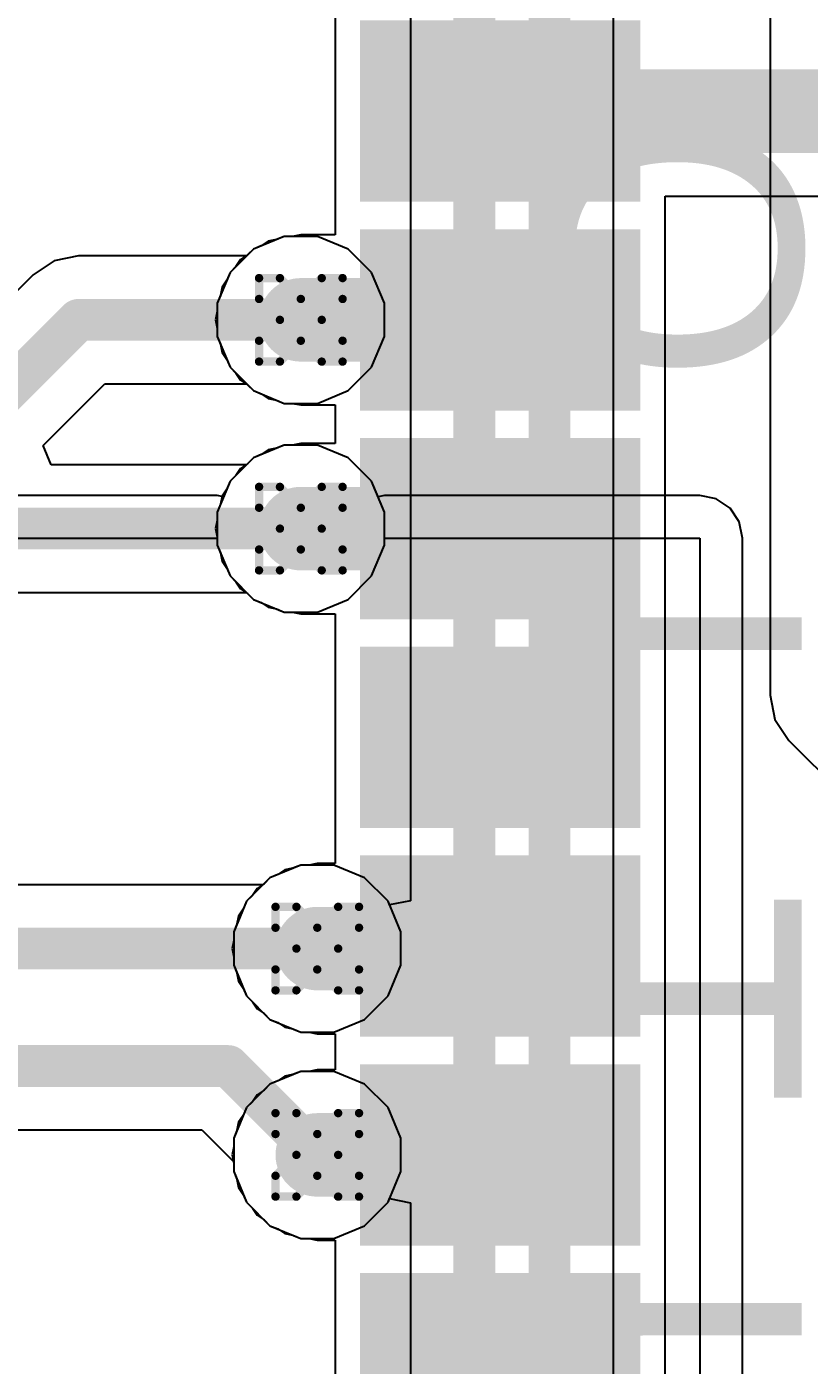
# Model space of a CAD drawing. Header units: inches. Extents: x -13 to 366, y -4 to 120.
# Drawn here: x 10.35 to 15.11, y 23.63 to 31.77 of the extents above; entities that cross this region are included whole.
import ezdxf

# ---------------------------------------------------------------- set-up
doc = ezdxf.new("R2010")
doc.units = ezdxf.units.IN
for name, color, linetype in [('Bottom Layer', 5, 'Continuous'), ('Bottom Overlay', 54, 'Continuous'), ('Drill Drawing', 1, 'Continuous'), ('GND', 16, 'Continuous'), ('POWER', 76, 'Continuous'), ('Top Layer', 1, 'Continuous'), ('Top Paste', 8, 'Continuous'), ('Top Solder', 216, 'Continuous'), ('Via Holes', 16, 'Continuous')]:
    doc.layers.add(name, color=color, linetype=linetype)
doc.styles.add('Arial', font='', dxfattribs={"height": 0.2})
doc.styles.get('Arial').set_extended_font_data('Arial')

# ---------------------------------------------------------------- blocks, each defined once
blk = doc.blocks.new('41_SMD_M______12')
at = {"layer": 'Top Layer'}
for points in [[(-3.62, -9.63), (-3.62, -8.13), (-2.72, -8.13), (-2.72, -9.63)], [(-2.35, -9.63), (-2.35, -8.13), (-1.45, -8.13), (-1.45, -9.63)], [(-1.08, -9.63), (-1.08, -8.13), (-0.18, -8.13), (-0.18, -9.63)], [(0.19, -9.63), (0.19, -8.13), (1.09, -8.13), (1.09, -9.63)], [(1.46, -9.63), (1.46, -8.13), (2.36, -8.13), (2.36, -9.63)], [(2.73, -9.63), (2.73, -8.13), (3.63, -8.13), (3.63, -9.63)], [(4, -9.63), (4, -8.13), (4.9, -8.13), (4.9, -9.63)]]:
    blk.add_hatch(color=1, dxfattribs=at).paths.add_polyline_path(points)
at = {"layer": 'Top Paste'}
for points in [[(-3.62, -9.63), (-3.62, -8.13), (-2.72, -8.13), (-2.72, -9.63)], [(-2.35, -9.63), (-2.35, -8.13), (-1.45, -8.13), (-1.45, -9.63)], [(-1.08, -9.63), (-1.08, -8.13), (-0.18, -8.13), (-0.18, -9.63)], [(0.19, -9.63), (0.19, -8.13), (1.09, -8.13), (1.09, -9.63)], [(1.46, -9.63), (1.46, -8.13), (2.36, -8.13), (2.36, -9.63)], [(2.73, -9.63), (2.73, -8.13), (3.63, -8.13), (3.63, -9.63)], [(4, -9.63), (4, -8.13), (4.9, -8.13), (4.9, -9.63)]]:
    blk.add_hatch(color=8, dxfattribs=at).paths.add_polyline_path(points)
at = {"layer": 'Top Solder'}
for points in [[(-3.7216, -9.7316), (-3.7216, -8.0284), (-2.6184, -8.0284), (-2.6184, -9.7316)], [(-2.4516, -9.7316), (-2.4516, -8.0284), (-1.3484, -8.0284), (-1.3484, -9.7316)], [(-1.1816, -9.7316), (-1.1816, -8.0284), (-0.0784, -8.0284), (-0.0784, -9.7316)], [(0.0884, -9.7316), (0.0884, -8.0284), (1.1916, -8.0284), (1.1916, -9.7316)], [(1.3584, -9.7316), (1.3584, -8.0284), (2.4616, -8.0284), (2.4616, -9.7316)], [(2.6284, -9.7316), (2.6284, -8.0284), (3.7316, -8.0284), (3.7316, -9.7316)], [(3.8984, -9.7316), (3.8984, -8.0284), (5.0016, -8.0284), (5.0016, -9.7316)]]:
    blk.add_hatch(color=216, dxfattribs=at).paths.add_polyline_path(points)

msp = doc.modelspace()

# ---------------------------------------------------------------- hatches: boundary and pattern name
at = {"layer": 'Bottom Layer'}
h = msp.add_hatch(color=5, dxfattribs=at)
edge = h.paths.add_edge_path()
edge.add_arc((12.0158, 29.987), 0.254, 0, 360)
h = msp.add_hatch(color=5, dxfattribs=at)
edge = h.paths.add_edge_path()
edge.add_arc((12.0158, 28.717), 0.254, 0, 360)
h = msp.add_hatch(color=5, dxfattribs=at)
edge = h.paths.add_edge_path()
edge.add_arc((12.1158, 26.162), 0.254, 0, 360)
h = msp.add_hatch(color=5, dxfattribs=at)
edge = h.paths.add_edge_path()
edge.add_arc((12.1158, 24.907), 0.254, 0, 360)
at = {"layer": 'GND'}
h = msp.add_hatch(color=16, dxfattribs=at)
edge = h.paths.add_edge_path()
edge.add_arc((12.0158, 29.987), 0.254, 0, 360)
h = msp.add_hatch(color=16, dxfattribs=at)
edge = h.paths.add_edge_path()
edge.add_arc((12.0158, 28.717), 0.254, 0, 360)
h = msp.add_hatch(color=16, dxfattribs=at)
edge = h.paths.add_edge_path()
edge.add_arc((12.1158, 26.162), 0.254, 0, 360)
h = msp.add_hatch(color=16, dxfattribs=at)
edge = h.paths.add_edge_path()
edge.add_arc((12.1158, 24.907), 0.254, 0, 360)
at = {"layer": 'POWER'}
h = msp.add_hatch(color=76, dxfattribs=at)
edge = h.paths.add_edge_path()
edge.add_arc((12.0158, 29.987), 0.254, 0, 360)
h = msp.add_hatch(color=76, dxfattribs=at)
edge = h.paths.add_edge_path()
edge.add_arc((12.0158, 28.717), 0.254, 0, 360)
h = msp.add_hatch(color=76, dxfattribs=at)
edge = h.paths.add_edge_path()
edge.add_arc((12.1158, 26.162), 0.254, 0, 360)
h = msp.add_hatch(color=76, dxfattribs=at)
edge = h.paths.add_edge_path()
edge.add_arc((12.1158, 24.907), 0.254, 0, 360)
at = {"layer": 'Top Layer'}
h = msp.add_hatch(color=1, dxfattribs=at)
edge = h.paths.add_edge_path()
edge.add_arc((12.0158, 29.987), 0.254, 0, 360)
h = msp.add_hatch(color=1, dxfattribs=at)
edge = h.paths.add_edge_path()
edge.add_arc((12.0158, 28.717), 0.254, 0, 360)
h = msp.add_hatch(color=1, dxfattribs=at)
edge = h.paths.add_edge_path()
edge.add_arc((12.1158, 26.162), 0.254, 0, 360)
h = msp.add_hatch(color=1, dxfattribs=at)
edge = h.paths.add_edge_path()
edge.add_arc((12.1158, 24.907), 0.254, 0, 360)
at = {"layer": 'Via Holes'}
h = msp.add_hatch(color=7, dxfattribs=at)
edge = h.paths.add_edge_path()
edge.add_arc((12.0158, 29.987), 0.127, 0, 360)
h = msp.add_hatch(color=7, dxfattribs=at)
edge = h.paths.add_edge_path()
edge.add_arc((12.0158, 28.717), 0.127, 0, 360)
h = msp.add_hatch(color=7, dxfattribs=at)
edge = h.paths.add_edge_path()
edge.add_arc((12.1158, 26.162), 0.127, 0, 360)
h = msp.add_hatch(color=7, dxfattribs=at)
edge = h.paths.add_edge_path()
edge.add_arc((12.1158, 24.907), 0.127, 0, 360)

# ---------------------------------------------------------------- linework, layer by layer
at = {"layer": 'Bottom Layer'}
for p, q in [((12.6824, 36.5295), (12.6824, 26.4533)), ((13.9166, 21.609), (13.9166, 36.0573)), ((14.869, 36.0046), (14.869, 27.7034)), ((11.9148, 30.495), (11.728, 30.4177)), ((12.1168, 30.495), (11.9148, 30.495)), ((12.3036, 30.4177), (12.1168, 30.495)), ((10.6636, 30.3755), (10.5149, 30.3459)), ((11.6858, 30.3755), (10.6636, 30.3755)), ((11.728, 30.4177), (11.6858, 30.3755)), ((12.4465, 30.2748), (12.3036, 30.4177)), ((10.5149, 30.3459), (10.3889, 30.2617)), ((10.3889, 30.2617), (9.2269, 29.0997)), ((12.5238, 30.088), (12.4465, 30.2748)), ((12.5238, 29.886), (12.5238, 30.088)), ((12.4465, 29.6992), (12.5238, 29.886)), ((12.3036, 29.5563), (12.4465, 29.6992)), ((10.4488, 29.2228), (10.8245, 29.5985)), ((10.8245, 29.5985), (11.6858, 29.5985)), ((11.6858, 29.5985), (11.728, 29.5563)), ((11.728, 29.5563), (11.9148, 29.479)), ((11.9148, 29.479), (12.1168, 29.479)), ((12.1168, 29.479), (12.3036, 29.5563)), ((10.4974, 29.1055), (10.4488, 29.2228)), ((11.9148, 29.225), (11.728, 29.1477)), ((12.1168, 29.225), (11.9148, 29.225)), ((12.3036, 29.1477), (12.1168, 29.225)), ((11.6858, 29.1055), (10.4974, 29.1055)), ((11.728, 29.1477), (11.6858, 29.1055)), ((12.4465, 29.0048), (12.3036, 29.1477)), ((12.5238, 28.818), (12.4465, 29.0048)), ((12.5238, 28.616), (12.5238, 28.818)), ((12.4465, 28.4292), (12.5238, 28.616)), ((12.3036, 28.2863), (12.4465, 28.4292)), ((10.2011, 28.3285), (11.6858, 28.3285)), ((11.6858, 28.3285), (11.728, 28.2863)), ((11.728, 28.2863), (11.9148, 28.209)), ((12.1168, 28.209), (12.3036, 28.2863)), ((11.9148, 28.209), (12.1168, 28.209)), ((14.869, 27.7034), (14.8986, 27.5548)), ((14.8986, 27.5548), (14.9828, 27.4287)), ((14.9828, 27.4287), (17.1531, 25.2584)), ((12.0148, 26.67), (11.828, 26.5927)), ((12.2168, 26.67), (12.0148, 26.67)), ((12.4036, 26.5927), (12.2168, 26.67)), ((11.7858, 26.5505), (3.7679, 26.5505)), ((11.828, 26.5927), (11.7858, 26.5505)), ((12.5465, 26.4498), (12.4036, 26.5927)), ((12.5554, 26.4281), (12.5465, 26.4498)), ((12.6824, 26.4533), (12.5554, 26.4281)), ((3.1655, 25.0591), (11.4143, 25.0591)), ((11.4143, 25.0591), (11.6078, 24.8656)), ((11.6078, 24.8656), (11.6078, 24.806)), ((11.6078, 24.806), (11.6851, 24.6192)), ((11.6851, 24.6192), (11.828, 24.4763)), ((12.4036, 24.4763), (12.5465, 24.6192)), ((12.5465, 24.6192), (12.5554, 24.6409)), ((12.5554, 24.6409), (12.6824, 24.6157)), ((12.6824, 24.6157), (12.6824, 21.9907)), ((11.828, 24.4763), (12.0148, 24.399)), ((12.2168, 24.399), (12.4036, 24.4763)), ((12.0148, 24.399), (12.2168, 24.399))]:
    msp.add_line(p, q, dxfattribs=at)
for points in [[(13.0709, 21.8298, 0.254, 0.254, 0), (13.0709, 36.5295, 0.254, 0.254, 0)], [(13.5281, 21.609, 0.254, 0.254, 0), (13.5281, 36.2182, 0.254, 0.254, 0)], [(9.3878, 28.7112, 0.254, 0.254, 0), (10.6636, 29.987, 0.254, 0.254, 0)], [(10.6636, 29.987, 0.254, 0.254, 0), (12.0158, 29.987, 0.254, 0.254, 0)], [(10.0402, 28.717, 0.254, 0.254, 0), (12.0158, 28.717, 0.254, 0.254, 0)], [(3.4379, 26.162, 0.254, 0.254, 0), (12.1158, 26.162, 0.254, 0.254, 0)], [(2.8356, 25.4476, 0.254, 0.254, 0), (11.5752, 25.4476, 0.254, 0.254, 0)], [(11.5752, 25.4476, 0.254, 0.254, 0), (12.1158, 24.907, 0.254, 0.254, 0)]]:
    msp.add_lwpolyline(points, format="xyseb", dxfattribs=at)
for points in [[(10.6001, 29.987, 0.127, 0.127, 1), (10.7271, 29.987, 0.127, 0.127, 1)], [(10.6001, 29.987, 0.127, 0.127, 1), (10.7271, 29.987, 0.127, 0.127, 1)], [(11.9523, 29.987, 0.127, 0.127, 1), (12.0793, 29.987, 0.127, 0.127, 1)], [(11.9523, 28.717, 0.127, 0.127, 1), (12.0793, 28.717, 0.127, 0.127, 1)], [(12.0523, 26.162, 0.127, 0.127, 1), (12.1793, 26.162, 0.127, 0.127, 1)], [(11.5117, 25.4476, 0.127, 0.127, 1), (11.6387, 25.4476, 0.127, 0.127, 1)], [(11.5117, 25.4476, 0.127, 0.127, 1), (11.6387, 25.4476, 0.127, 0.127, 1)], [(12.0523, 24.907, 0.127, 0.127, 1), (12.1793, 24.907, 0.127, 0.127, 1)]]:
    msp.add_lwpolyline(points, format="xyseb", close=True, dxfattribs=at)
at = {"layer": 'Drill Drawing'}
for points in [[(11.7618, 30.114, 0.0508, 0.0508, 0), (11.7618, 30.241, 0.0508, 0.0508, 0)], [(11.7618, 30.241, 0.0508, 0.0508, 0), (11.8888, 30.241, 0.0508, 0.0508, 0)], [(11.8888, 30.241, 0.0508, 0.0508, 0), (12.0158, 30.114, 0.0508, 0.0508, 0)], [(12.0158, 30.114, 0.0508, 0.0508, 0), (12.1428, 30.241, 0.0508, 0.0508, 0)], [(12.1428, 30.241, 0.0508, 0.0508, 0), (12.2698, 30.241, 0.0508, 0.0508, 0)], [(12.2698, 30.114, 0.0508, 0.0508, 0), (12.2698, 30.241, 0.0508, 0.0508, 0)], [(11.7618, 30.114, 0.0508, 0.0508, 0), (11.8888, 29.987, 0.0508, 0.0508, 0)], [(12.1428, 29.987, 0.0508, 0.0508, 0), (12.2698, 30.114, 0.0508, 0.0508, 0)], [(11.7618, 29.86, 0.0508, 0.0508, 0), (11.8888, 29.987, 0.0508, 0.0508, 0)], [(12.1428, 29.987, 0.0508, 0.0508, 0), (12.2698, 29.86, 0.0508, 0.0508, 0)], [(11.7618, 29.733, 0.0508, 0.0508, 0), (11.7618, 29.86, 0.0508, 0.0508, 0)], [(11.8888, 29.733, 0.0508, 0.0508, 0), (12.0158, 29.86, 0.0508, 0.0508, 0)], [(12.0158, 29.86, 0.0508, 0.0508, 0), (12.1428, 29.733, 0.0508, 0.0508, 0)], [(12.2698, 29.733, 0.0508, 0.0508, 0), (12.2698, 29.86, 0.0508, 0.0508, 0)], [(11.7618, 29.733, 0.0508, 0.0508, 0), (11.8888, 29.733, 0.0508, 0.0508, 0)], [(12.1428, 29.733, 0.0508, 0.0508, 0), (12.2698, 29.733, 0.0508, 0.0508, 0)], [(11.7618, 28.844, 0.0508, 0.0508, 0), (11.7618, 28.971, 0.0508, 0.0508, 0)], [(11.7618, 28.971, 0.0508, 0.0508, 0), (11.8888, 28.971, 0.0508, 0.0508, 0)], [(11.8888, 28.971, 0.0508, 0.0508, 0), (12.0158, 28.844, 0.0508, 0.0508, 0)], [(12.0158, 28.844, 0.0508, 0.0508, 0), (12.1428, 28.971, 0.0508, 0.0508, 0)], [(12.1428, 28.971, 0.0508, 0.0508, 0), (12.2698, 28.971, 0.0508, 0.0508, 0)], [(12.2698, 28.844, 0.0508, 0.0508, 0), (12.2698, 28.971, 0.0508, 0.0508, 0)], [(11.7618, 28.844, 0.0508, 0.0508, 0), (11.8888, 28.717, 0.0508, 0.0508, 0)], [(12.1428, 28.717, 0.0508, 0.0508, 0), (12.2698, 28.844, 0.0508, 0.0508, 0)], [(11.7618, 28.59, 0.0508, 0.0508, 0), (11.8888, 28.717, 0.0508, 0.0508, 0)], [(12.1428, 28.717, 0.0508, 0.0508, 0), (12.2698, 28.59, 0.0508, 0.0508, 0)], [(11.7618, 28.463, 0.0508, 0.0508, 0), (11.7618, 28.59, 0.0508, 0.0508, 0)], [(11.8888, 28.463, 0.0508, 0.0508, 0), (12.0158, 28.59, 0.0508, 0.0508, 0)], [(12.0158, 28.59, 0.0508, 0.0508, 0), (12.1428, 28.463, 0.0508, 0.0508, 0)], [(12.2698, 28.463, 0.0508, 0.0508, 0), (12.2698, 28.59, 0.0508, 0.0508, 0)], [(11.7618, 28.463, 0.0508, 0.0508, 0), (11.8888, 28.463, 0.0508, 0.0508, 0)], [(12.1428, 28.463, 0.0508, 0.0508, 0), (12.2698, 28.463, 0.0508, 0.0508, 0)], [(11.8618, 26.289, 0.0508, 0.0508, 0), (11.8618, 26.416, 0.0508, 0.0508, 0)], [(11.8618, 26.416, 0.0508, 0.0508, 0), (11.9888, 26.416, 0.0508, 0.0508, 0)], [(11.9888, 26.416, 0.0508, 0.0508, 0), (12.1158, 26.289, 0.0508, 0.0508, 0)], [(12.1158, 26.289, 0.0508, 0.0508, 0), (12.2428, 26.416, 0.0508, 0.0508, 0)], [(12.2428, 26.416, 0.0508, 0.0508, 0), (12.3698, 26.416, 0.0508, 0.0508, 0)], [(12.3698, 26.289, 0.0508, 0.0508, 0), (12.3698, 26.416, 0.0508, 0.0508, 0)], [(11.8618, 26.289, 0.0508, 0.0508, 0), (11.9888, 26.162, 0.0508, 0.0508, 0)], [(12.2428, 26.162, 0.0508, 0.0508, 0), (12.3698, 26.289, 0.0508, 0.0508, 0)], [(11.8618, 26.035, 0.0508, 0.0508, 0), (11.9888, 26.162, 0.0508, 0.0508, 0)], [(12.2428, 26.162, 0.0508, 0.0508, 0), (12.3698, 26.035, 0.0508, 0.0508, 0)], [(11.8618, 25.908, 0.0508, 0.0508, 0), (11.8618, 26.035, 0.0508, 0.0508, 0)], [(11.9888, 25.908, 0.0508, 0.0508, 0), (12.1158, 26.035, 0.0508, 0.0508, 0)], [(12.1158, 26.035, 0.0508, 0.0508, 0), (12.2428, 25.908, 0.0508, 0.0508, 0)], [(12.3698, 25.908, 0.0508, 0.0508, 0), (12.3698, 26.035, 0.0508, 0.0508, 0)], [(11.8618, 25.908, 0.0508, 0.0508, 0), (11.9888, 25.908, 0.0508, 0.0508, 0)], [(12.2428, 25.908, 0.0508, 0.0508, 0), (12.3698, 25.908, 0.0508, 0.0508, 0)], [(11.8618, 25.034, 0.0508, 0.0508, 0), (11.8618, 25.161, 0.0508, 0.0508, 0)], [(11.8618, 25.161, 0.0508, 0.0508, 0), (11.9888, 25.161, 0.0508, 0.0508, 0)], [(11.9888, 25.161, 0.0508, 0.0508, 0), (12.1158, 25.034, 0.0508, 0.0508, 0)], [(12.1158, 25.034, 0.0508, 0.0508, 0), (12.2428, 25.161, 0.0508, 0.0508, 0)], [(12.2428, 25.161, 0.0508, 0.0508, 0), (12.3698, 25.161, 0.0508, 0.0508, 0)], [(12.3698, 25.034, 0.0508, 0.0508, 0), (12.3698, 25.161, 0.0508, 0.0508, 0)], [(11.8618, 25.034, 0.0508, 0.0508, 0), (11.9888, 24.907, 0.0508, 0.0508, 0)], [(12.2428, 24.907, 0.0508, 0.0508, 0), (12.3698, 25.034, 0.0508, 0.0508, 0)], [(11.8618, 24.78, 0.0508, 0.0508, 0), (11.9888, 24.907, 0.0508, 0.0508, 0)], [(12.2428, 24.907, 0.0508, 0.0508, 0), (12.3698, 24.78, 0.0508, 0.0508, 0)], [(11.8618, 24.653, 0.0508, 0.0508, 0), (11.8618, 24.78, 0.0508, 0.0508, 0)], [(11.9888, 24.653, 0.0508, 0.0508, 0), (12.1158, 24.78, 0.0508, 0.0508, 0)], [(12.1158, 24.78, 0.0508, 0.0508, 0), (12.2428, 24.653, 0.0508, 0.0508, 0)], [(12.3698, 24.653, 0.0508, 0.0508, 0), (12.3698, 24.78, 0.0508, 0.0508, 0)], [(11.8618, 24.653, 0.0508, 0.0508, 0), (11.9888, 24.653, 0.0508, 0.0508, 0)], [(12.2428, 24.653, 0.0508, 0.0508, 0), (12.3698, 24.653, 0.0508, 0.0508, 0)]]:
    msp.add_lwpolyline(points, format="xyseb", dxfattribs=at)
for points in [[(11.7491, 30.241, 0.0254, 0.0254, 1), (11.7745, 30.241, 0.0254, 0.0254, 1)], [(11.7491, 30.241, 0.0254, 0.0254, 1), (11.7745, 30.241, 0.0254, 0.0254, 1)], [(11.8761, 30.241, 0.0254, 0.0254, 1), (11.9015, 30.241, 0.0254, 0.0254, 1)], [(11.8761, 30.241, 0.0254, 0.0254, 1), (11.9015, 30.241, 0.0254, 0.0254, 1)], [(12.1301, 30.241, 0.0254, 0.0254, 1), (12.1555, 30.241, 0.0254, 0.0254, 1)], [(12.1301, 30.241, 0.0254, 0.0254, 1), (12.1555, 30.241, 0.0254, 0.0254, 1)], [(12.2571, 30.241, 0.0254, 0.0254, 1), (12.2825, 30.241, 0.0254, 0.0254, 1)], [(12.2571, 30.241, 0.0254, 0.0254, 1), (12.2825, 30.241, 0.0254, 0.0254, 1)], [(11.7491, 30.114, 0.0254, 0.0254, 1), (11.7745, 30.114, 0.0254, 0.0254, 1)], [(11.7491, 30.114, 0.0254, 0.0254, 1), (11.7745, 30.114, 0.0254, 0.0254, 1)], [(12.0031, 30.114, 0.0254, 0.0254, 1), (12.0285, 30.114, 0.0254, 0.0254, 1)], [(12.0031, 30.114, 0.0254, 0.0254, 1), (12.0285, 30.114, 0.0254, 0.0254, 1)], [(12.2571, 30.114, 0.0254, 0.0254, 1), (12.2825, 30.114, 0.0254, 0.0254, 1)], [(12.2571, 30.114, 0.0254, 0.0254, 1), (12.2825, 30.114, 0.0254, 0.0254, 1)], [(11.8761, 29.987, 0.0254, 0.0254, 1), (11.9015, 29.987, 0.0254, 0.0254, 1)], [(11.8761, 29.987, 0.0254, 0.0254, 1), (11.9015, 29.987, 0.0254, 0.0254, 1)], [(12.1301, 29.987, 0.0254, 0.0254, 1), (12.1555, 29.987, 0.0254, 0.0254, 1)], [(12.1301, 29.987, 0.0254, 0.0254, 1), (12.1555, 29.987, 0.0254, 0.0254, 1)], [(11.7491, 29.86, 0.0254, 0.0254, 1), (11.7745, 29.86, 0.0254, 0.0254, 1)], [(11.7491, 29.86, 0.0254, 0.0254, 1), (11.7745, 29.86, 0.0254, 0.0254, 1)], [(12.0031, 29.86, 0.0254, 0.0254, 1), (12.0285, 29.86, 0.0254, 0.0254, 1)], [(12.0031, 29.86, 0.0254, 0.0254, 1), (12.0285, 29.86, 0.0254, 0.0254, 1)], [(12.2571, 29.86, 0.0254, 0.0254, 1), (12.2825, 29.86, 0.0254, 0.0254, 1)], [(12.2571, 29.86, 0.0254, 0.0254, 1), (12.2825, 29.86, 0.0254, 0.0254, 1)], [(11.7491, 29.733, 0.0254, 0.0254, 1), (11.7745, 29.733, 0.0254, 0.0254, 1)], [(11.7491, 29.733, 0.0254, 0.0254, 1), (11.7745, 29.733, 0.0254, 0.0254, 1)], [(11.8761, 29.733, 0.0254, 0.0254, 1), (11.9015, 29.733, 0.0254, 0.0254, 1)], [(11.8761, 29.733, 0.0254, 0.0254, 1), (11.9015, 29.733, 0.0254, 0.0254, 1)], [(12.1301, 29.733, 0.0254, 0.0254, 1), (12.1555, 29.733, 0.0254, 0.0254, 1)], [(12.1301, 29.733, 0.0254, 0.0254, 1), (12.1555, 29.733, 0.0254, 0.0254, 1)], [(12.2571, 29.733, 0.0254, 0.0254, 1), (12.2825, 29.733, 0.0254, 0.0254, 1)], [(12.2571, 29.733, 0.0254, 0.0254, 1), (12.2825, 29.733, 0.0254, 0.0254, 1)], [(11.7491, 28.971, 0.0254, 0.0254, 1), (11.7745, 28.971, 0.0254, 0.0254, 1)], [(11.7491, 28.971, 0.0254, 0.0254, 1), (11.7745, 28.971, 0.0254, 0.0254, 1)], [(11.8761, 28.971, 0.0254, 0.0254, 1), (11.9015, 28.971, 0.0254, 0.0254, 1)], [(11.8761, 28.971, 0.0254, 0.0254, 1), (11.9015, 28.971, 0.0254, 0.0254, 1)], [(12.1301, 28.971, 0.0254, 0.0254, 1), (12.1555, 28.971, 0.0254, 0.0254, 1)], [(12.1301, 28.971, 0.0254, 0.0254, 1), (12.1555, 28.971, 0.0254, 0.0254, 1)], [(12.2571, 28.971, 0.0254, 0.0254, 1), (12.2825, 28.971, 0.0254, 0.0254, 1)], [(12.2571, 28.971, 0.0254, 0.0254, 1), (12.2825, 28.971, 0.0254, 0.0254, 1)], [(11.7491, 28.844, 0.0254, 0.0254, 1), (11.7745, 28.844, 0.0254, 0.0254, 1)], [(11.7491, 28.844, 0.0254, 0.0254, 1), (11.7745, 28.844, 0.0254, 0.0254, 1)], [(12.0031, 28.844, 0.0254, 0.0254, 1), (12.0285, 28.844, 0.0254, 0.0254, 1)], [(12.0031, 28.844, 0.0254, 0.0254, 1), (12.0285, 28.844, 0.0254, 0.0254, 1)], [(12.2571, 28.844, 0.0254, 0.0254, 1), (12.2825, 28.844, 0.0254, 0.0254, 1)], [(12.2571, 28.844, 0.0254, 0.0254, 1), (12.2825, 28.844, 0.0254, 0.0254, 1)], [(11.8761, 28.717, 0.0254, 0.0254, 1), (11.9015, 28.717, 0.0254, 0.0254, 1)], [(11.8761, 28.717, 0.0254, 0.0254, 1), (11.9015, 28.717, 0.0254, 0.0254, 1)], [(12.1301, 28.717, 0.0254, 0.0254, 1), (12.1555, 28.717, 0.0254, 0.0254, 1)], [(12.1301, 28.717, 0.0254, 0.0254, 1), (12.1555, 28.717, 0.0254, 0.0254, 1)], [(11.7491, 28.59, 0.0254, 0.0254, 1), (11.7745, 28.59, 0.0254, 0.0254, 1)], [(11.7491, 28.59, 0.0254, 0.0254, 1), (11.7745, 28.59, 0.0254, 0.0254, 1)], [(12.0031, 28.59, 0.0254, 0.0254, 1), (12.0285, 28.59, 0.0254, 0.0254, 1)], [(12.0031, 28.59, 0.0254, 0.0254, 1), (12.0285, 28.59, 0.0254, 0.0254, 1)], [(12.2571, 28.59, 0.0254, 0.0254, 1), (12.2825, 28.59, 0.0254, 0.0254, 1)], [(12.2571, 28.59, 0.0254, 0.0254, 1), (12.2825, 28.59, 0.0254, 0.0254, 1)], [(11.7491, 28.463, 0.0254, 0.0254, 1), (11.7745, 28.463, 0.0254, 0.0254, 1)], [(11.7491, 28.463, 0.0254, 0.0254, 1), (11.7745, 28.463, 0.0254, 0.0254, 1)], [(11.8761, 28.463, 0.0254, 0.0254, 1), (11.9015, 28.463, 0.0254, 0.0254, 1)], [(11.8761, 28.463, 0.0254, 0.0254, 1), (11.9015, 28.463, 0.0254, 0.0254, 1)], [(12.1301, 28.463, 0.0254, 0.0254, 1), (12.1555, 28.463, 0.0254, 0.0254, 1)], [(12.1301, 28.463, 0.0254, 0.0254, 1), (12.1555, 28.463, 0.0254, 0.0254, 1)], [(12.2571, 28.463, 0.0254, 0.0254, 1), (12.2825, 28.463, 0.0254, 0.0254, 1)], [(12.2571, 28.463, 0.0254, 0.0254, 1), (12.2825, 28.463, 0.0254, 0.0254, 1)], [(11.8491, 26.416, 0.0254, 0.0254, 1), (11.8745, 26.416, 0.0254, 0.0254, 1)], [(11.8491, 26.416, 0.0254, 0.0254, 1), (11.8745, 26.416, 0.0254, 0.0254, 1)], [(11.9761, 26.416, 0.0254, 0.0254, 1), (12.0015, 26.416, 0.0254, 0.0254, 1)], [(11.9761, 26.416, 0.0254, 0.0254, 1), (12.0015, 26.416, 0.0254, 0.0254, 1)], [(12.2301, 26.416, 0.0254, 0.0254, 1), (12.2555, 26.416, 0.0254, 0.0254, 1)], [(12.2301, 26.416, 0.0254, 0.0254, 1), (12.2555, 26.416, 0.0254, 0.0254, 1)], [(12.3571, 26.416, 0.0254, 0.0254, 1), (12.3825, 26.416, 0.0254, 0.0254, 1)], [(12.3571, 26.416, 0.0254, 0.0254, 1), (12.3825, 26.416, 0.0254, 0.0254, 1)], [(11.8491, 26.289, 0.0254, 0.0254, 1), (11.8745, 26.289, 0.0254, 0.0254, 1)], [(11.8491, 26.289, 0.0254, 0.0254, 1), (11.8745, 26.289, 0.0254, 0.0254, 1)], [(12.1031, 26.289, 0.0254, 0.0254, 1), (12.1285, 26.289, 0.0254, 0.0254, 1)], [(12.1031, 26.289, 0.0254, 0.0254, 1), (12.1285, 26.289, 0.0254, 0.0254, 1)], [(12.3571, 26.289, 0.0254, 0.0254, 1), (12.3825, 26.289, 0.0254, 0.0254, 1)], [(12.3571, 26.289, 0.0254, 0.0254, 1), (12.3825, 26.289, 0.0254, 0.0254, 1)], [(11.9761, 26.162, 0.0254, 0.0254, 1), (12.0015, 26.162, 0.0254, 0.0254, 1)], [(11.9761, 26.162, 0.0254, 0.0254, 1), (12.0015, 26.162, 0.0254, 0.0254, 1)], [(12.2301, 26.162, 0.0254, 0.0254, 1), (12.2555, 26.162, 0.0254, 0.0254, 1)], [(12.2301, 26.162, 0.0254, 0.0254, 1), (12.2555, 26.162, 0.0254, 0.0254, 1)], [(11.8491, 26.035, 0.0254, 0.0254, 1), (11.8745, 26.035, 0.0254, 0.0254, 1)], [(11.8491, 26.035, 0.0254, 0.0254, 1), (11.8745, 26.035, 0.0254, 0.0254, 1)], [(12.1031, 26.035, 0.0254, 0.0254, 1), (12.1285, 26.035, 0.0254, 0.0254, 1)], [(12.1031, 26.035, 0.0254, 0.0254, 1), (12.1285, 26.035, 0.0254, 0.0254, 1)], [(12.3571, 26.035, 0.0254, 0.0254, 1), (12.3825, 26.035, 0.0254, 0.0254, 1)], [(12.3571, 26.035, 0.0254, 0.0254, 1), (12.3825, 26.035, 0.0254, 0.0254, 1)], [(11.8491, 25.908, 0.0254, 0.0254, 1), (11.8745, 25.908, 0.0254, 0.0254, 1)], [(11.8491, 25.908, 0.0254, 0.0254, 1), (11.8745, 25.908, 0.0254, 0.0254, 1)], [(11.9761, 25.908, 0.0254, 0.0254, 1), (12.0015, 25.908, 0.0254, 0.0254, 1)], [(11.9761, 25.908, 0.0254, 0.0254, 1), (12.0015, 25.908, 0.0254, 0.0254, 1)], [(12.2301, 25.908, 0.0254, 0.0254, 1), (12.2555, 25.908, 0.0254, 0.0254, 1)], [(12.2301, 25.908, 0.0254, 0.0254, 1), (12.2555, 25.908, 0.0254, 0.0254, 1)], [(12.3571, 25.908, 0.0254, 0.0254, 1), (12.3825, 25.908, 0.0254, 0.0254, 1)], [(12.3571, 25.908, 0.0254, 0.0254, 1), (12.3825, 25.908, 0.0254, 0.0254, 1)], [(11.8491, 25.161, 0.0254, 0.0254, 1), (11.8745, 25.161, 0.0254, 0.0254, 1)], [(11.8491, 25.161, 0.0254, 0.0254, 1), (11.8745, 25.161, 0.0254, 0.0254, 1)], [(11.9761, 25.161, 0.0254, 0.0254, 1), (12.0015, 25.161, 0.0254, 0.0254, 1)], [(11.9761, 25.161, 0.0254, 0.0254, 1), (12.0015, 25.161, 0.0254, 0.0254, 1)], [(12.2301, 25.161, 0.0254, 0.0254, 1), (12.2555, 25.161, 0.0254, 0.0254, 1)], [(12.2301, 25.161, 0.0254, 0.0254, 1), (12.2555, 25.161, 0.0254, 0.0254, 1)], [(12.3571, 25.161, 0.0254, 0.0254, 1), (12.3825, 25.161, 0.0254, 0.0254, 1)], [(12.3571, 25.161, 0.0254, 0.0254, 1), (12.3825, 25.161, 0.0254, 0.0254, 1)], [(11.8491, 25.034, 0.0254, 0.0254, 1), (11.8745, 25.034, 0.0254, 0.0254, 1)], [(11.8491, 25.034, 0.0254, 0.0254, 1), (11.8745, 25.034, 0.0254, 0.0254, 1)], [(12.1031, 25.034, 0.0254, 0.0254, 1), (12.1285, 25.034, 0.0254, 0.0254, 1)], [(12.1031, 25.034, 0.0254, 0.0254, 1), (12.1285, 25.034, 0.0254, 0.0254, 1)], [(12.3571, 25.034, 0.0254, 0.0254, 1), (12.3825, 25.034, 0.0254, 0.0254, 1)], [(12.3571, 25.034, 0.0254, 0.0254, 1), (12.3825, 25.034, 0.0254, 0.0254, 1)], [(11.9761, 24.907, 0.0254, 0.0254, 1), (12.0015, 24.907, 0.0254, 0.0254, 1)], [(11.9761, 24.907, 0.0254, 0.0254, 1), (12.0015, 24.907, 0.0254, 0.0254, 1)], [(12.2301, 24.907, 0.0254, 0.0254, 1), (12.2555, 24.907, 0.0254, 0.0254, 1)], [(12.2301, 24.907, 0.0254, 0.0254, 1), (12.2555, 24.907, 0.0254, 0.0254, 1)], [(11.8491, 24.78, 0.0254, 0.0254, 1), (11.8745, 24.78, 0.0254, 0.0254, 1)], [(11.8491, 24.78, 0.0254, 0.0254, 1), (11.8745, 24.78, 0.0254, 0.0254, 1)], [(12.1031, 24.78, 0.0254, 0.0254, 1), (12.1285, 24.78, 0.0254, 0.0254, 1)], [(12.1031, 24.78, 0.0254, 0.0254, 1), (12.1285, 24.78, 0.0254, 0.0254, 1)], [(12.3571, 24.78, 0.0254, 0.0254, 1), (12.3825, 24.78, 0.0254, 0.0254, 1)], [(12.3571, 24.78, 0.0254, 0.0254, 1), (12.3825, 24.78, 0.0254, 0.0254, 1)], [(11.8491, 24.653, 0.0254, 0.0254, 1), (11.8745, 24.653, 0.0254, 0.0254, 1)], [(11.8491, 24.653, 0.0254, 0.0254, 1), (11.8745, 24.653, 0.0254, 0.0254, 1)], [(11.9761, 24.653, 0.0254, 0.0254, 1), (12.0015, 24.653, 0.0254, 0.0254, 1)], [(11.9761, 24.653, 0.0254, 0.0254, 1), (12.0015, 24.653, 0.0254, 0.0254, 1)], [(12.2301, 24.653, 0.0254, 0.0254, 1), (12.2555, 24.653, 0.0254, 0.0254, 1)], [(12.2301, 24.653, 0.0254, 0.0254, 1), (12.2555, 24.653, 0.0254, 0.0254, 1)], [(12.3571, 24.653, 0.0254, 0.0254, 1), (12.3825, 24.653, 0.0254, 0.0254, 1)], [(12.3571, 24.653, 0.0254, 0.0254, 1), (12.3825, 24.653, 0.0254, 0.0254, 1)]]:
    msp.add_lwpolyline(points, format="xyseb", close=True, dxfattribs=at)
at = {"layer": 'GND'}
for p, q in [((11.9148, 30.495), (11.728, 30.4177)), ((12.1168, 30.495), (11.9148, 30.495)), ((12.3036, 30.4177), (12.1168, 30.495)), ((11.728, 30.4177), (11.5851, 30.2748)), ((12.4465, 30.2748), (12.3036, 30.4177)), ((11.5851, 30.2748), (11.5078, 30.088)), ((12.5238, 30.088), (12.4465, 30.2748)), ((11.5078, 30.088), (11.5078, 29.886)), ((12.5238, 29.886), (12.5238, 30.088)), ((11.5078, 29.886), (11.5851, 29.6992)), ((12.4465, 29.6992), (12.5238, 29.886)), ((11.5851, 29.6992), (11.728, 29.5563)), ((12.3036, 29.5563), (12.4465, 29.6992)), ((11.728, 29.5563), (11.9148, 29.479)), ((11.9148, 29.479), (12.1168, 29.479)), ((12.1168, 29.479), (12.3036, 29.5563)), ((11.9148, 29.225), (11.728, 29.1477)), ((12.1168, 29.225), (11.9148, 29.225)), ((12.3036, 29.1477), (12.1168, 29.225)), ((11.728, 29.1477), (11.5851, 29.0048)), ((12.4465, 29.0048), (12.3036, 29.1477)), ((11.5851, 29.0048), (11.5078, 28.818)), ((12.5238, 28.818), (12.4465, 29.0048)), ((11.5078, 28.818), (11.5078, 28.616)), ((12.5238, 28.616), (12.5238, 28.818)), ((11.5078, 28.616), (11.5851, 28.4292)), ((12.4465, 28.4292), (12.5238, 28.616)), ((11.5851, 28.4292), (11.728, 28.2863)), ((12.3036, 28.2863), (12.4465, 28.4292)), ((11.728, 28.2863), (11.9148, 28.209)), ((12.1168, 28.209), (12.3036, 28.2863)), ((11.9148, 28.209), (12.1168, 28.209)), ((12.0148, 26.67), (11.828, 26.5927)), ((12.2168, 26.67), (12.0148, 26.67)), ((12.4036, 26.5927), (12.2168, 26.67)), ((11.828, 26.5927), (11.6851, 26.4498)), ((12.5465, 26.4498), (12.4036, 26.5927)), ((11.6851, 26.4498), (11.6078, 26.263)), ((12.6238, 26.263), (12.5465, 26.4498)), ((11.6078, 26.263), (11.6078, 26.061)), ((12.6238, 26.061), (12.6238, 26.263)), ((11.6078, 26.061), (11.6851, 25.8742)), ((12.5465, 25.8742), (12.6238, 26.061)), ((11.6851, 25.8742), (11.828, 25.7313)), ((12.4036, 25.7313), (12.5465, 25.8742)), ((11.828, 25.7313), (12.0148, 25.654)), ((12.2168, 25.654), (12.4036, 25.7313)), ((12.0148, 25.654), (12.2168, 25.654)), ((12.0148, 25.415), (11.828, 25.3377)), ((12.2168, 25.415), (12.0148, 25.415)), ((12.4036, 25.3377), (12.2168, 25.415)), ((11.828, 25.3377), (11.6851, 25.1948)), ((12.5465, 25.1948), (12.4036, 25.3377)), ((11.6851, 25.1948), (11.6078, 25.008)), ((12.6238, 25.008), (12.5465, 25.1948)), ((11.6078, 25.008), (11.6078, 24.806)), ((12.6238, 24.806), (12.6238, 25.008)), ((11.6078, 24.806), (11.6851, 24.6192)), ((12.5465, 24.6192), (12.6238, 24.806)), ((11.6851, 24.6192), (11.828, 24.4763)), ((12.4036, 24.4763), (12.5465, 24.6192)), ((11.828, 24.4763), (12.0148, 24.399)), ((12.2168, 24.399), (12.4036, 24.4763)), ((12.0148, 24.399), (12.2168, 24.399))]:
    msp.add_line(p, q, dxfattribs=at)
at = {"layer": 'POWER'}
for p, q in [((11.9148, 30.495), (11.728, 30.4177)), ((12.1168, 30.495), (11.9148, 30.495)), ((12.3036, 30.4177), (12.1168, 30.495)), ((11.728, 30.4177), (11.5851, 30.2748)), ((12.4465, 30.2748), (12.3036, 30.4177)), ((11.5851, 30.2748), (11.5078, 30.088)), ((12.5238, 30.088), (12.4465, 30.2748)), ((11.5078, 30.088), (11.5078, 29.886)), ((12.5238, 29.886), (12.5238, 30.088)), ((11.5078, 29.886), (11.5851, 29.6992)), ((12.4465, 29.6992), (12.5238, 29.886)), ((11.5851, 29.6992), (11.728, 29.5563)), ((12.3036, 29.5563), (12.4465, 29.6992)), ((11.728, 29.5563), (11.9148, 29.479)), ((11.9148, 29.479), (12.1168, 29.479)), ((12.1168, 29.479), (12.3036, 29.5563)), ((11.9148, 29.225), (11.728, 29.1477)), ((12.1168, 29.225), (11.9148, 29.225)), ((12.3036, 29.1477), (12.1168, 29.225)), ((11.728, 29.1477), (11.5851, 29.0048)), ((12.4465, 29.0048), (12.3036, 29.1477)), ((11.5851, 29.0048), (11.546, 28.9104)), ((12.4856, 28.9104), (12.4465, 29.0048)), ((11.5078, 28.918), (8.4521, 28.918)), ((11.546, 28.9104), (11.5078, 28.918)), ((12.5238, 28.918), (12.4856, 28.9104)), ((14.443, 28.918), (12.5238, 28.918)), ((14.5421, 28.8983), (14.443, 28.918)), ((14.6261, 28.8421), (14.5421, 28.8983)), ((14.6823, 28.7581), (14.6261, 28.8421)), ((14.702, 28.659), (14.6823, 28.7581)), ((7.2465, 28.659), (11.5078, 28.659)), ((11.5078, 28.659), (11.5078, 28.616)), ((11.5078, 28.616), (11.5851, 28.4292)), ((12.4465, 28.4292), (12.5238, 28.616)), ((12.5238, 28.616), (12.5238, 28.659)), ((12.5238, 28.659), (14.443, 28.659)), ((14.443, 28.659), (14.443, 10.42)), ((14.702, 10.42), (14.702, 28.659)), ((11.5851, 28.4292), (11.728, 28.2863)), ((12.3036, 28.2863), (12.4465, 28.4292)), ((11.728, 28.2863), (11.9148, 28.209)), ((12.1168, 28.209), (12.3036, 28.2863)), ((11.9148, 28.209), (12.1168, 28.209)), ((12.0148, 26.67), (11.828, 26.5927)), ((12.2168, 26.67), (12.0148, 26.67)), ((12.4036, 26.5927), (12.2168, 26.67)), ((11.828, 26.5927), (11.6851, 26.4498)), ((12.5465, 26.4498), (12.4036, 26.5927)), ((11.6851, 26.4498), (11.6078, 26.263)), ((12.6238, 26.263), (12.5465, 26.4498)), ((11.6078, 26.263), (11.6078, 26.061)), ((12.6238, 26.061), (12.6238, 26.263)), ((11.6078, 26.061), (11.6851, 25.8742)), ((12.5465, 25.8742), (12.6238, 26.061)), ((11.6851, 25.8742), (11.828, 25.7313)), ((12.4036, 25.7313), (12.5465, 25.8742)), ((11.828, 25.7313), (12.0148, 25.654)), ((12.2168, 25.654), (12.4036, 25.7313)), ((12.0148, 25.654), (12.2168, 25.654)), ((12.0148, 25.415), (11.828, 25.3377)), ((12.2168, 25.415), (12.0148, 25.415)), ((12.4036, 25.3377), (12.2168, 25.415)), ((11.828, 25.3377), (11.6851, 25.1948)), ((12.5465, 25.1948), (12.4036, 25.3377)), ((11.6851, 25.1948), (11.6078, 25.008)), ((12.6238, 25.008), (12.5465, 25.1948)), ((11.6078, 25.008), (11.6078, 24.806)), ((12.6238, 24.806), (12.6238, 25.008)), ((11.6078, 24.806), (11.6851, 24.6192)), ((12.5465, 24.6192), (12.6238, 24.806)), ((11.6851, 24.6192), (11.828, 24.4763)), ((12.4036, 24.4763), (12.5465, 24.6192)), ((11.828, 24.4763), (12.0148, 24.399)), ((12.2168, 24.399), (12.4036, 24.4763)), ((12.0148, 24.399), (12.2168, 24.399))]:
    msp.add_line(p, q, dxfattribs=at)
at = {"layer": 'Top Layer'}
for p, q in [((12.224, 31.823), (12.224, 30.505)), ((14.232, 29.283), (14.232, 30.739)), ((14.232, 30.739), (15.9072, 30.739)), ((11.8176, 30.4655), (11.7752, 30.4372)), ((11.8676, 30.4755), (11.8176, 30.4655)), ((11.9148, 30.495), (11.8676, 30.4755)), ((11.9658, 30.495), (11.9148, 30.495)), ((12.0158, 30.505), (11.9658, 30.495)), ((12.224, 30.505), (12.0158, 30.505)), ((11.692, 30.3816), (11.6496, 30.3532)), ((11.728, 30.4177), (11.692, 30.3816)), ((11.7752, 30.4372), (11.728, 30.4177)), ((11.6212, 30.3108), (11.5851, 30.2748)), ((11.6496, 30.3532), (11.6212, 30.3108)), ((11.5656, 30.2276), (11.5373, 30.1852)), ((11.5851, 30.2748), (11.5656, 30.2276)), ((11.5273, 30.1352), (11.5078, 30.088)), ((11.5373, 30.1852), (11.5273, 30.1352)), ((11.5078, 30.088), (11.5078, 30.037)), ((11.5078, 30.037), (11.4978, 29.987)), ((11.4978, 29.987), (11.5078, 29.937)), ((11.5078, 29.937), (11.5078, 29.886)), ((11.5078, 29.886), (11.5273, 29.8388)), ((11.5273, 29.8388), (11.5373, 29.7888)), ((11.5373, 29.7888), (11.5656, 29.7464)), ((11.5656, 29.7464), (11.5851, 29.6992)), ((11.5851, 29.6992), (11.6212, 29.6632)), ((11.6212, 29.6632), (11.6496, 29.6208)), ((11.6496, 29.6208), (11.692, 29.5924)), ((11.692, 29.5924), (11.728, 29.5563)), ((11.728, 29.5563), (11.7752, 29.5368)), ((11.7752, 29.5368), (11.8176, 29.5085)), ((11.8176, 29.5085), (11.8676, 29.4985)), ((11.8676, 29.4985), (11.9148, 29.479)), ((11.9148, 29.479), (11.9658, 29.479)), ((11.9658, 29.479), (12.0158, 29.469)), ((12.0158, 29.469), (12.224, 29.469)), ((12.224, 29.469), (12.224, 29.235)), ((12.0158, 29.235), (11.9658, 29.225)), ((12.224, 29.235), (12.0158, 29.235)), ((14.232, 28.013), (14.232, 29.283)), ((11.7752, 29.1672), (11.728, 29.1477)), ((11.8176, 29.1955), (11.7752, 29.1672)), ((11.8676, 29.2055), (11.8176, 29.1955)), ((11.9148, 29.225), (11.8676, 29.2055)), ((11.9658, 29.225), (11.9148, 29.225)), ((11.6496, 29.0832), (11.6212, 29.0408)), ((11.692, 29.1116), (11.6496, 29.0832)), ((11.728, 29.1477), (11.692, 29.1116)), ((11.5851, 29.0048), (11.5656, 28.9576)), ((11.6212, 29.0408), (11.5851, 29.0048)), ((11.5373, 28.9152), (11.5273, 28.8652)), ((11.5656, 28.9576), (11.5373, 28.9152)), ((11.5273, 28.8652), (11.5078, 28.818)), ((11.5078, 28.767), (11.4978, 28.717)), ((11.5078, 28.818), (11.5078, 28.767)), ((11.4978, 28.717), (11.5078, 28.667)), ((11.5078, 28.667), (11.5078, 28.616)), ((11.5078, 28.616), (11.5273, 28.5688)), ((11.5273, 28.5688), (11.5373, 28.5188)), ((11.5373, 28.5188), (11.5656, 28.4764)), ((11.5656, 28.4764), (11.5851, 28.4292)), ((11.5851, 28.4292), (11.6212, 28.3932)), ((11.6212, 28.3932), (11.6496, 28.3508)), ((11.6496, 28.3508), (11.692, 28.3224)), ((11.692, 28.3224), (11.728, 28.2863)), ((11.728, 28.2863), (11.7752, 28.2668)), ((11.7752, 28.2668), (11.8176, 28.2385)), ((11.8176, 28.2385), (11.8676, 28.2285)), ((11.8676, 28.2285), (11.9148, 28.209)), ((11.9148, 28.209), (11.9658, 28.209)), ((11.9658, 28.209), (12.0158, 28.199)), ((12.0158, 28.199), (12.224, 28.199)), ((12.224, 28.199), (12.224, 26.68)), ((14.232, 26.743), (14.232, 28.013)), ((14.232, 25.473), (14.232, 26.743)), ((11.9176, 26.6405), (11.8752, 26.6122)), ((11.9676, 26.6505), (11.9176, 26.6405)), ((12.0148, 26.67), (11.9676, 26.6505)), ((12.0658, 26.67), (12.0148, 26.67)), ((12.1158, 26.68), (12.0658, 26.67)), ((12.224, 26.68), (12.1158, 26.68)), ((11.792, 26.5566), (11.7496, 26.5282)), ((11.828, 26.5927), (11.792, 26.5566)), ((11.8752, 26.6122), (11.828, 26.5927)), ((11.7212, 26.4858), (11.6851, 26.4498)), ((11.7496, 26.5282), (11.7212, 26.4858)), ((11.6656, 26.4026), (11.6373, 26.3602)), ((11.6851, 26.4498), (11.6656, 26.4026)), ((11.6273, 26.3102), (11.6078, 26.263)), ((11.6373, 26.3602), (11.6273, 26.3102)), ((11.6078, 26.263), (11.6078, 26.212)), ((11.6078, 26.212), (11.5978, 26.162)), ((11.5978, 26.162), (11.6078, 26.112)), ((11.6078, 26.112), (11.6078, 26.061)), ((11.6078, 26.061), (11.6273, 26.0138)), ((11.6273, 26.0138), (11.6373, 25.9638)), ((11.6373, 25.9638), (11.6656, 25.9214)), ((11.6656, 25.9214), (11.6851, 25.8742)), ((11.6851, 25.8742), (11.7212, 25.8382)), ((11.7212, 25.8382), (11.7496, 25.7958)), ((11.7496, 25.7958), (11.792, 25.7674)), ((11.792, 25.7674), (11.828, 25.7313)), ((11.828, 25.7313), (11.8752, 25.7118)), ((11.8752, 25.7118), (11.9176, 25.6835)), ((11.9176, 25.6835), (11.9676, 25.6735)), ((11.9676, 25.6735), (12.0148, 25.654)), ((12.0148, 25.654), (12.0658, 25.654)), ((12.0658, 25.654), (12.1158, 25.644)), ((12.1158, 25.644), (12.224, 25.644)), ((12.224, 25.644), (12.224, 25.425)), ((12.0148, 25.415), (11.9676, 25.3955)), ((12.0658, 25.415), (12.0148, 25.415)), ((12.1158, 25.425), (12.0658, 25.415)), ((12.224, 25.425), (12.1158, 25.425)), ((14.232, 24.203), (14.232, 25.473)), ((11.828, 25.3377), (11.792, 25.3016)), ((11.8752, 25.3572), (11.828, 25.3377)), ((11.9176, 25.3855), (11.8752, 25.3572)), ((11.9676, 25.3955), (11.9176, 25.3855)), ((11.7496, 25.2732), (11.7212, 25.2308)), ((11.792, 25.3016), (11.7496, 25.2732)), ((11.6851, 25.1948), (11.6656, 25.1476)), ((11.7212, 25.2308), (11.6851, 25.1948)), ((11.6373, 25.1052), (11.6273, 25.0552)), ((11.6656, 25.1476), (11.6373, 25.1052)), ((11.6273, 25.0552), (11.6078, 25.008)), ((11.6078, 25.008), (11.6078, 24.957)), ((11.6078, 24.957), (11.5978, 24.907)), ((11.5978, 24.907), (11.6078, 24.857)), ((11.6078, 24.857), (11.6078, 24.806)), ((11.6078, 24.806), (11.6273, 24.7588)), ((11.6273, 24.7588), (11.6373, 24.7088)), ((11.6373, 24.7088), (11.6656, 24.6664)), ((11.6656, 24.6664), (11.6851, 24.6192)), ((11.6851, 24.6192), (11.7212, 24.5832)), ((11.7212, 24.5832), (11.7496, 24.5408)), ((11.7496, 24.5408), (11.792, 24.5124)), ((11.792, 24.5124), (11.828, 24.4763)), ((11.828, 24.4763), (11.8752, 24.4568)), ((11.8752, 24.4568), (11.9176, 24.4285)), ((11.9176, 24.4285), (11.9676, 24.4185)), ((11.9676, 24.4185), (12.0148, 24.399)), ((12.0148, 24.399), (12.0658, 24.399)), ((12.0658, 24.399), (12.1158, 24.389)), ((12.1158, 24.389), (12.224, 24.389)), ((12.224, 24.389), (12.224, 22.933)), ((14.232, 22.933), (14.232, 24.203))]:
    msp.add_line(p, q, dxfattribs=at)
for points in [[(13.228, 31.257, 0.508, 0.508, 0), (15.9072, 31.257, 0.508, 0.508, 0)], [(12.0158, 29.987, 0.508, 0.508, 0), (13.228, 29.987, 0.508, 0.508, 0)], [(12.0158, 28.717, 0.508, 0.508, 0), (13.228, 28.717, 0.508, 0.508, 0)], [(12.1158, 26.162, 0.508, 0.508, 0), (13.213, 26.162, 0.508, 0.508, 0)], [(13.213, 26.162, 0.2032, 0.2032, 0), (13.228, 26.177, 0.2032, 0.2032, 0)], [(12.1158, 24.907, 0.508, 0.508, 0), (13.213, 24.907, 0.508, 0.508, 0)]]:
    msp.add_lwpolyline(points, format="xyseb", dxfattribs=at)
for points in [[(13.101, 31.257, 0.254, 0.254, 1), (13.355, 31.257, 0.254, 0.254, 1)], [(11.8888, 29.987, 0.254, 0.254, 1), (12.1428, 29.987, 0.254, 0.254, 1)], [(13.101, 29.987, 0.254, 0.254, 1), (13.355, 29.987, 0.254, 0.254, 1)], [(11.8888, 28.717, 0.254, 0.254, 1), (12.1428, 28.717, 0.254, 0.254, 1)], [(13.101, 28.717, 0.254, 0.254, 1), (13.355, 28.717, 0.254, 0.254, 1)], [(11.9888, 26.162, 0.254, 0.254, 1), (12.2428, 26.162, 0.254, 0.254, 1)], [(13.086, 26.162, 0.254, 0.254, 1), (13.34, 26.162, 0.254, 0.254, 1)], [(13.1622, 26.162, 0.1016, 0.1016, 1), (13.2638, 26.162, 0.1016, 0.1016, 1)], [(13.1772, 26.177, 0.1016, 0.1016, 1), (13.2788, 26.177, 0.1016, 0.1016, 1)], [(11.9888, 24.907, 0.254, 0.254, 1), (12.2428, 24.907, 0.254, 0.254, 1)], [(13.086, 24.907, 0.254, 0.254, 1), (13.34, 24.907, 0.254, 0.254, 1)]]:
    msp.add_lwpolyline(points, format="xyseb", close=True, dxfattribs=at)

# ---------------------------------------------------------------- block references
at = {"rotation": 270}
msp.add_blockref('41_SMD_M______12', (22.108, 28.087), dxfattribs=at)

# ---------------------------------------------------------------- texts
at = {"layer": 'Bottom Overlay', "style": 'Arial', "text_generation_flag": 2}
for s, p in [('O', (13.5377, 29.5949)), ('I', (13.5377, 27.7823)), ('T', (13.5377, 25.2077)), ('U', (13.5377, 22.6332))]:
    msp.add_text(s, height=1.524, rotation=270, dxfattribs=at).set_placement(p)

doc.saveas('drawing.dxf')
